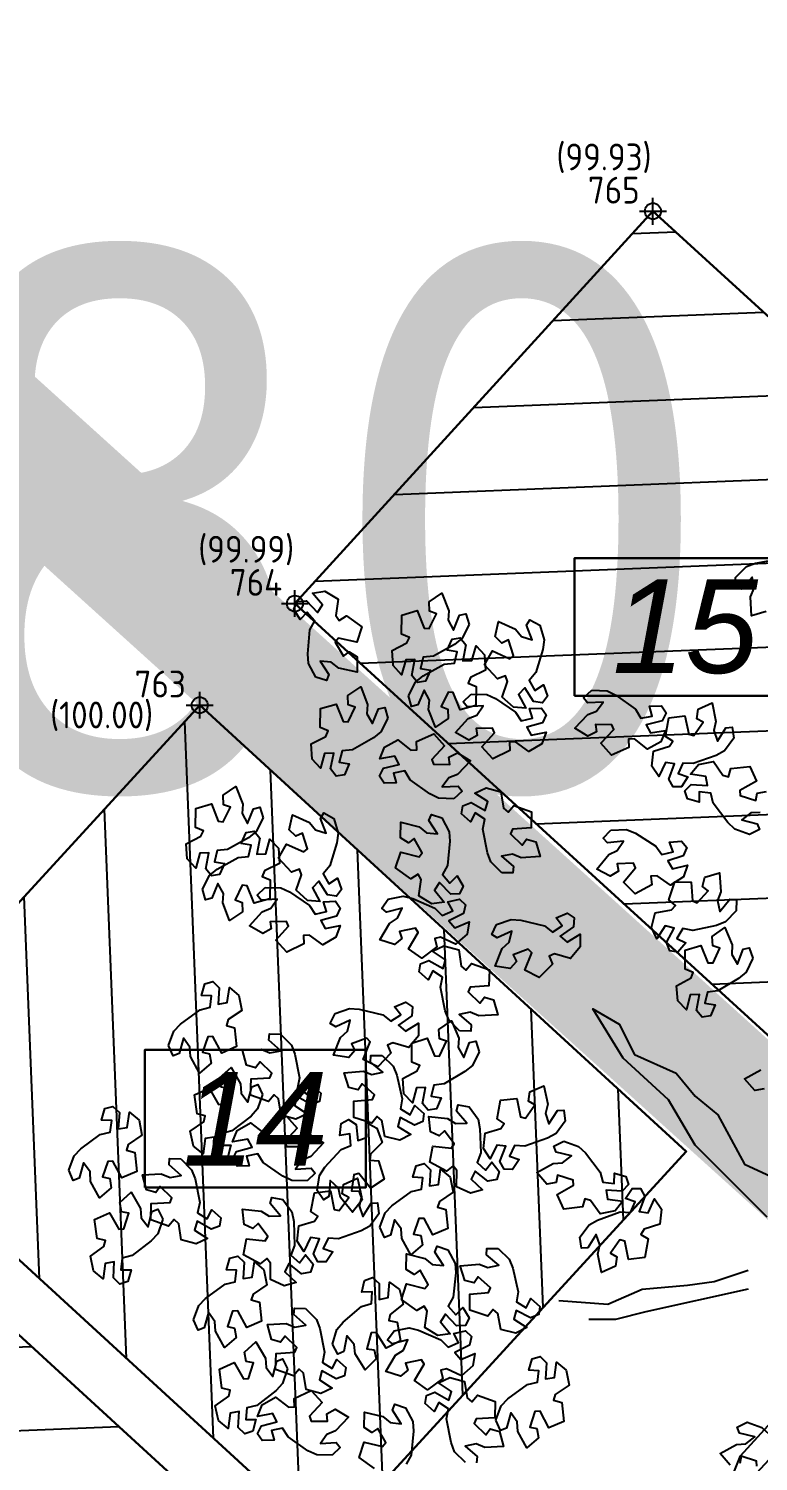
# Model space of a CAD drawing. Extents: x 9555 to 11275, y -8412 to -6382.
# Drawn here: x 10030.11 to 10035.56, y -8093.87 to -8083.17 of the extents above; entities that cross this region are included whole.
import ezdxf
from ezdxf.enums import TextEntityAlignment as Align

# ---------------------------------------------------------------- set-up
doc = ezdxf.new("R2010")
doc.units = 0
doc.header["$MEASUREMENT"] = 0
doc.header["$XCLIPFRAME"] = 2
doc.header["$PDMODE"] = 33
doc.header["$PDSIZE"] = 0.12
doc.linetypes.add('TRATTEGGIATA', pattern=[0.75, 0.5, -0.25])
doc.layers.get('0').update_dxf_attribs({"color": 53, "lineweight": 50})
for name, color, linetype in [('02_CAT', 7, 'Continuous'), ('GEI-Nome_P', 6, 'Continuous'), ('GEI-Punti', 7, 'Continuous'), ('Gei-Punti_3D', 3, 'Continuous'), ('GEI-Quote_P', 3, 'Continuous'), ('GEI-Simboli', 6, 'Continuous'), ('Immagine', 181, 'Continuous'), ('Ril-Aiuola_Retino', 85, 'Continuous'), ('Ril-Albero', 104, 'Continuous'), ('Ril-Fabbr_Retino', 8, 'Continuous')]:
    doc.layers.add(name, color=color, linetype=linetype)
for name, color, linetype, lineweight in [('Fgl.957E_Estratto', 5, 'Continuous', 30), ('Ril-Fabbr_Container-Prefabbricato', 7, 'Continuous', 30), ('x Area Rilievo', 1, 'Continuous', 15)]:
    doc.layers.add(name, color=color, linetype=linetype, lineweight=lineweight)
doc.styles.add('ArialCorsivo', font='ariali.ttf')
doc.styles.get("Standard").update_dxf_attribs({"font": 'isocp.shx'})
doc.styles.add('Tahoma', font='tahoma.ttf')
picture_1 = doc.add_image_def('image2.png', size_in_pixel=(4950, 3510))
picture_2 = doc.add_image_def('image3.png', size_in_pixel=(3510, 4950))

# ---------------------------------------------------------------- blocks, each defined once
blk = doc.blocks.new('Prefabb-N')
at = {"layer": 'Ril-Fabbr_Container-Prefabbricato', "color": 6}
blk.add_lwpolyline([(-0.825, -0.514), (0.825, -0.514), (0.825, 0.514), (-0.825, 0.514)], close=True, dxfattribs=at)
at = {"layer": 'Ril-Fabbr_Container-Prefabbricato', "color": 6, "style": 'ArialCorsivo', "flags": 4}
blk.add_attdef('Nm', text='', height=0.7, dxfattribs=at).set_placement((0, 0), align=Align.MIDDLE)
blk = doc.blocks.new('ALB_PIOPPO')
at = {"layer": 'Ril-Albero'}
for points in [[(-0.1238, 1.4173), (-0.1554, 1.4086), (-0.1575, 1.4486), (-0.1498, 1.4672), (-0.1541, 1.4907), (-0.1763, 1.4651), (-0.1898, 1.4663), (-0.1893, 1.49), (-0.1658, 1.513), (-0.1465, 1.5202), (-0.096, 1.5299)], [(-0.1365, 0.9905), (-0.1566, 0.9892), (-0.1758, 0.9749), (-0.143, 0.9663), (-0.1381, 0.9537), (-0.1596, 0.9437), (-0.1906, 0.9546), (-0.2056, 0.9687), (-0.2366, 1.0097), (-0.2419, 1.031), (-0.2663, 1.0338), (-0.2668, 1.0122), (-0.2915, 1.0192), (-0.2966, 1.0361), (-0.2834, 1.0499), (-0.2834, 1.0499), (-0.2491, 1.0478), (-0.2523, 1.067), (-0.2848, 1.0714), (-0.268, 1.0919), (-0.2362, 1.0983), (-0.2162, 1.0694), (-0.2039, 1.0659), (-0.199, 1.0835), (-0.199, 1.0835), (-0.159, 1.0883), (-0.1449, 1.0568), (-0.1799, 1.0373), (-0.1792, 1.0265), (-0.1462, 1.0158), (-0.1432, 1.0311), (-0.1233, 1.0345)], [(-0.122, 0.1295), (-0.2751, 0.2825), (-0.3315, 0.3791), (-0.4282, 0.4677), (-0.4927, 0.5724), (-0.4363, 0.5402), (-0.4041, 0.4758), (-0.3154, 0.4355), (-0.2751, 0.3872), (-0.2268, 0.3469), (-0.1704, 0.2422), (-0.0656, 0.1939), (-0.0333, 0.1698)], [(-0.1282, 0.4026), (-0.1481, 0.3991), (-0.1699, 0.4235), (-0.1351, 0.4432)], [(-0.5652, -0.0476), (-0.4605, -0.0557), (-0.3879, -0.0235), (-0.2912, -0.0154), (-0.2348, -0.0074), (-0.1623, 0.0168)], [(-0.1623, -0.0235), (-0.3799, -0.0718), (-0.4444, -0.0879), (-0.5008, -0.0879)], [(-0.0092, -0.1201), (-0.0656, -0.3295), (-0.1623, -0.4342), (-0.2751, -0.6677), (-0.4444, -0.8368), (-0.2751, -0.6194), (-0.1784, -0.3778), (-0.0978, -0.2892), (-0.0656, -0.1926)], [(-0.7634, -0.3924), (-0.7865, -0.3692), (-0.7939, -0.3499), (-0.804, -0.2995), (-0.7995, -0.278), (-0.8202, -0.2649), (-0.8302, -0.2841), (-0.8493, -0.2671), (-0.8466, -0.2496), (-0.8287, -0.2429), (-0.8287, -0.2429), (-0.7986, -0.2597), (-0.7932, -0.241), (-0.8206, -0.223), (-0.7966, -0.2118), (-0.7652, -0.2198), (-0.7597, -0.2546), (-0.7501, -0.2631), (-0.7381, -0.2493), (-0.7381, -0.2493), (-0.7, -0.2624), (-0.7009, -0.2969), (-0.7409, -0.2993), (-0.745, -0.3093), (-0.72, -0.3333), (-0.7106, -0.3208), (-0.6912, -0.3264), (-0.6822, -0.3579), (-0.7222, -0.3603), (-0.7409, -0.3527), (-0.7643, -0.3572), (-0.7385, -0.3792), (-0.7397, -0.3927)], [(-0.9569, -0.4051), (-0.9895, -0.3814), (-0.9785, -0.3488), (-0.9396, -0.3582), (-0.9328, -0.3498), (-0.9496, -0.3196), (-0.9622, -0.3287), (-0.9791, -0.3177), (-0.9784, -0.285), (-0.9395, -0.2944), (-0.9239, -0.3071), (-0.9002, -0.3097), (-0.9183, -0.2811), (-0.9133, -0.2685), (-0.8907, -0.2758), (-0.8755, -0.3048), (-0.874, -0.3254), (-0.8792, -0.3766), (-0.8898, -0.3958)], [(-0.1436, -0.4003), (-0.1443, -0.3896), (-0.1773, -0.3789), (-0.1802, -0.3942)], [(-0.2002, -0.3977), (-0.222, -0.3733), (-0.1871, -0.3537), (-0.167, -0.3523), (-0.1479, -0.338), (-0.1807, -0.3295), (-0.1856, -0.3169), (-0.1641, -0.3068), (-0.1332, -0.3175), (-0.1181, -0.3316), (-0.0869, -0.3725), (-0.0816, -0.3938)]]:
    blk.add_lwpolyline(points, dxfattribs=at)
for points in [[(-1.0815, 1.2781), (-1.0971, 1.307), (-1.0987, 1.3275), (-1.0942, 1.3788), (-1.0838, 1.3981), (-1.1, 1.4165), (-1.1149, 1.4009), (-1.1285, 1.4226), (-1.1209, 1.4386), (-1.1018, 1.44), (-1.1018, 1.44), (-1.0778, 1.4154), (-1.0673, 1.4318), (-1.0884, 1.4569), (-1.0622, 1.4608), (-1.0344, 1.4442), (-1.039, 1.4093), (-1.0322, 1.3985), (-1.0167, 1.4082), (-1.0167, 1.4082), (-0.9839, 1.3849), (-0.9945, 1.3521), (-1.0336, 1.3611), (-1.0403, 1.3526), (-1.0231, 1.3226), (-1.0106, 1.3319), (-0.9935, 1.321), (-0.9939, 1.2883), (-1.0329, 1.2973), (-1.0487, 1.3098), (-1.0724, 1.3122), (-1.0539, 1.2838), (-1.0588, 1.2711)], [(-0.7556, 1.3899), (-0.7706, 1.3607), (-0.7866, 1.3478), (-0.8314, 1.3226), (-0.8533, 1.3202), (-0.8593, 1.2964), (-0.8379, 1.2929), (-0.8482, 1.2695), (-0.8657, 1.2667), (-0.8776, 1.2816), (-0.8776, 1.2816), (-0.8709, 1.3154), (-0.8904, 1.3147), (-0.8991, 1.2831), (-0.9171, 1.3025), (-0.9192, 1.3349), (-0.8879, 1.3508), (-0.8827, 1.3625), (-0.8995, 1.3697), (-0.8995, 1.3697), (-0.8988, 1.41), (-0.8658, 1.4198), (-0.8511, 1.3825), (-0.8404, 1.3818), (-0.8253, 1.4129), (-0.84, 1.418), (-0.8407, 1.4382), (-0.8135, 1.4564), (-0.7989, 1.4191), (-0.8003, 1.3991), (-0.7888, 1.3782), (-0.7759, 1.4095), (-0.7627, 1.4126)], [(-0.6056, 1.3888), (-0.5962, 1.3573), (-0.5987, 1.3369), (-0.6136, 1.2877), (-0.6278, 1.2708), (-0.6157, 1.2495), (-0.5978, 1.2618), (-0.589, 1.2378), (-0.5997, 1.2236), (-0.6186, 1.2262), (-0.6186, 1.2262), (-0.6372, 1.2552), (-0.6508, 1.2412), (-0.6352, 1.2124), (-0.6616, 1.2139), (-0.6855, 1.2358), (-0.6739, 1.269), (-0.6783, 1.281), (-0.6954, 1.2746), (-0.6954, 1.2746), (-0.7228, 1.3041), (-0.7057, 1.334), (-0.6693, 1.3173), (-0.6611, 1.3242), (-0.6717, 1.3572), (-0.6859, 1.3506), (-0.7004, 1.3647), (-0.6934, 1.3966), (-0.657, 1.3799), (-0.6442, 1.3644), (-0.6214, 1.3573), (-0.6337, 1.3889), (-0.6263, 1.4002)], [(-0.8848, 1.2385), (-0.8698, 1.2677), (-0.8537, 1.2806), (-0.8088, 1.3057), (-0.7869, 1.308), (-0.7808, 1.3317), (-0.8022, 1.3352), (-0.7918, 1.3587), (-0.7744, 1.3614), (-0.7625, 1.3464), (-0.7625, 1.3464), (-0.7693, 1.3127), (-0.7498, 1.3133), (-0.741, 1.3449), (-0.723, 1.3254), (-0.7211, 1.293), (-0.7525, 1.2772), (-0.7576, 1.2655), (-0.7409, 1.2582), (-0.7409, 1.2582), (-0.7417, 1.218), (-0.7748, 1.2083), (-0.7893, 1.2456), (-0.8001, 1.2464), (-0.8153, 1.2153), (-0.8006, 1.2102), (-0.7999, 1.19), (-0.8271, 1.1719), (-0.8417, 1.2092), (-0.8402, 1.2293), (-0.8516, 1.2502), (-0.8647, 1.2189), (-0.8779, 1.2159)], [(-0.9282, 1.191), (-0.9431, 1.1618), (-0.9592, 1.1488), (-1.004, 1.1236), (-1.0258, 1.1212), (-1.0319, 1.0975), (-1.0105, 1.094), (-1.0208, 1.0705), (-1.0382, 1.0677), (-1.0501, 1.0827), (-1.0501, 1.0827), (-1.0435, 1.1164), (-1.0629, 1.1158), (-1.0716, 1.0842), (-1.0897, 1.1036), (-1.0917, 1.1359), (-1.0604, 1.1519), (-1.0553, 1.1636), (-1.0721, 1.1708), (-1.0721, 1.1708), (-1.0714, 1.2111), (-1.0384, 1.2208), (-1.0237, 1.1836), (-1.0129, 1.1828), (-0.9978, 1.214), (-1.0126, 1.219), (-1.0133, 1.2393), (-0.9861, 1.2575), (-0.9715, 1.2202), (-0.9729, 1.2001), (-0.9613, 1.1792), (-0.9484, 1.2105), (-0.9352, 1.2136)], [(-0.495, 1.2502), (-0.4622, 1.2488), (-0.4437, 1.2398), (-0.402, 1.2097), (-0.3907, 1.1908), (-0.3666, 1.1953), (-0.3724, 1.2162), (-0.3468, 1.2167), (-0.3369, 1.202), (-0.3454, 1.185), (-0.3454, 1.185), (-0.3789, 1.1769), (-0.3701, 1.1595), (-0.3378, 1.1648), (-0.3478, 1.1403), (-0.3763, 1.1249), (-0.4039, 1.1466), (-0.4167, 1.1463), (-0.4162, 1.1281), (-0.4162, 1.1281), (-0.453, 1.1118), (-0.4758, 1.1376), (-0.4481, 1.1666), (-0.452, 1.1767), (-0.4866, 1.1773), (-0.485, 1.1618), (-0.503, 1.1527), (-0.531, 1.1697), (-0.5033, 1.1986), (-0.4845, 1.2058), (-0.4703, 1.225), (-0.5042, 1.2236), (-0.5126, 1.2343)], [(-0.7511, 1.2416), (-0.7183, 1.2412), (-0.6995, 1.2327), (-0.657, 1.2038), (-0.6451, 1.1853), (-0.6212, 1.1905), (-0.6276, 1.2111), (-0.602, 1.2124), (-0.5917, 1.198), (-0.5998, 1.1807), (-0.5998, 1.1807), (-0.633, 1.1716), (-0.6237, 1.1545), (-0.5915, 1.1608), (-0.6009, 1.136), (-0.6289, 1.1197), (-0.6571, 1.1407), (-0.6699, 1.14), (-0.6689, 1.1218), (-0.6689, 1.1218), (-0.7053, 1.1045), (-0.7287, 1.1297), (-0.7019, 1.1594), (-0.706, 1.1694), (-0.7406, 1.169), (-0.7386, 1.1536), (-0.7564, 1.1439), (-0.7848, 1.1602), (-0.7579, 1.1899), (-0.7394, 1.1975), (-0.7258, 1.2172), (-0.7596, 1.2148), (-0.7682, 1.2252)], [(-0.1929, 1.1479), (-0.2125, 1.1216), (-0.2305, 1.1115), (-0.2789, 1.0941), (-0.3009, 1.0954), (-0.3108, 1.073), (-0.2903, 1.066), (-0.3043, 1.0446), (-0.322, 1.0447), (-0.3312, 1.0614), (-0.3312, 1.0614), (-0.319, 1.0936), (-0.3383, 1.0962), (-0.3522, 1.0665), (-0.3668, 1.0886), (-0.3634, 1.1209), (-0.3298, 1.1314), (-0.3228, 1.1421), (-0.3382, 1.152), (-0.3382, 1.152), (-0.3308, 1.1916), (-0.2966, 1.1957), (-0.2883, 1.1565), (-0.2778, 1.154), (-0.2577, 1.1822), (-0.2714, 1.1896), (-0.2688, 1.2097), (-0.2389, 1.2231), (-0.2307, 1.1839), (-0.2355, 1.1644), (-0.2276, 1.1418), (-0.2096, 1.1705), (-0.1961, 1.1714)], [(-0.7882, 1.0195), (-0.821, 1.0207), (-0.8395, 1.0297), (-0.8813, 1.0597), (-0.8927, 1.0785), (-0.9168, 1.0739), (-0.9109, 1.0531), (-0.9365, 1.0524), (-0.9464, 1.0671), (-0.9379, 1.0842), (-0.9379, 1.0842), (-0.9045, 1.0924), (-0.9134, 1.1098), (-0.9457, 1.1043), (-0.9358, 1.1288), (-0.9073, 1.1444), (-0.8796, 1.1228), (-0.8668, 1.1231), (-0.8674, 1.1413), (-0.8674, 1.1413), (-0.8306, 1.1578), (-0.8078, 1.132), (-0.8353, 1.1029), (-0.8315, 1.0928), (-0.7968, 1.0923), (-0.7985, 1.1078), (-0.7805, 1.117), (-0.7525, 1.1001), (-0.7801, 1.0711), (-0.7988, 1.0639), (-0.8129, 1.0446), (-0.779, 1.0461), (-0.7707, 1.0355)], [(-1.1936, 0.9788), (-1.2086, 0.9496), (-1.2246, 0.9366), (-1.2695, 0.9114), (-1.2913, 0.909), (-1.2973, 0.8853), (-1.276, 0.8818), (-1.2862, 0.8583), (-1.3037, 0.8555), (-1.3156, 0.8705), (-1.3156, 0.8705), (-1.3089, 0.9042), (-1.3284, 0.9036), (-1.3371, 0.872), (-1.3552, 0.8914), (-1.3572, 0.9237), (-1.3259, 0.9397), (-1.3208, 0.9514), (-1.3375, 0.9586), (-1.3375, 0.9586), (-1.3369, 0.9989), (-1.3038, 1.0086), (-1.2891, 0.9714), (-1.2784, 0.9706), (-1.2633, 1.0018), (-1.278, 1.0068), (-1.2788, 1.027), (-1.2516, 1.0453), (-1.2369, 1.008), (-1.2383, 0.9879), (-1.2268, 0.967), (-1.2139, 0.9983), (-1.2007, 1.0014)], [(-0.6861, 0.8619), (-0.7092, 0.8851), (-0.7166, 0.9044), (-0.7267, 0.9548), (-0.7222, 0.9763), (-0.7429, 0.9894), (-0.7528, 0.9701), (-0.772, 0.9871), (-0.7693, 1.0046), (-0.7514, 1.0113), (-0.7514, 1.0113), (-0.7213, 0.9945), (-0.7159, 1.0133), (-0.7433, 1.0313), (-0.7193, 1.0425), (-0.6879, 1.0344), (-0.6824, 0.9997), (-0.6728, 0.9912), (-0.6608, 1.0049), (-0.6608, 1.0049), (-0.6227, 0.9918), (-0.6236, 0.9574), (-0.6636, 0.955), (-0.6676, 0.945), (-0.6427, 0.921), (-0.6333, 0.9334), (-0.6139, 0.9279), (-0.6049, 0.8964), (-0.6449, 0.894), (-0.6636, 0.9015), (-0.687, 0.897), (-0.6612, 0.8751), (-0.6624, 0.8615)], [(-1.0436, 0.9776), (-1.0342, 0.9462), (-1.0368, 0.9257), (-1.0517, 0.8765), (-1.0658, 0.8597), (-1.0537, 0.8384), (-1.0359, 0.8506), (-1.027, 0.8266), (-1.0377, 0.8125), (-1.0566, 0.815), (-1.0566, 0.815), (-1.0752, 0.844), (-1.0888, 0.8301), (-1.0732, 0.8012), (-1.0996, 0.8027), (-1.1235, 0.8247), (-1.112, 0.8579), (-1.1164, 0.8699), (-1.1335, 0.8635), (-1.1335, 0.8635), (-1.1609, 0.893), (-1.1438, 0.9229), (-1.1074, 0.9062), (-1.0991, 0.9131), (-1.1098, 0.946), (-1.1239, 0.9395), (-1.1384, 0.9535), (-1.1314, 0.9855), (-1.0951, 0.9687), (-1.0822, 0.9533), (-1.0594, 0.9462), (-1.0717, 0.9777), (-1.0644, 0.9891)], [(-0.8134, 0.9785), (-0.7981, 0.9494), (-0.7967, 0.9289), (-0.8019, 0.8777), (-0.8125, 0.8585), (-0.7965, 0.8399), (-0.7814, 0.8553), (-0.7681, 0.8335), (-0.7759, 0.8175), (-0.7949, 0.8164), (-0.7949, 0.8164), (-0.8187, 0.8413), (-0.8294, 0.825), (-0.8085, 0.7997), (-0.8348, 0.796), (-0.8624, 0.813), (-0.8574, 0.8478), (-0.8641, 0.8587), (-0.8796, 0.8491), (-0.8796, 0.8491), (-0.9122, 0.8728), (-0.9012, 0.9055), (-0.8622, 0.8961), (-0.8554, 0.9044), (-0.8723, 0.9347), (-0.8849, 0.9255), (-0.9018, 0.9366), (-0.9011, 0.9693), (-0.8622, 0.9598), (-0.8466, 0.9471), (-0.8229, 0.9445), (-0.841, 0.9731), (-0.836, 0.9857)], [(-1.3229, 0.8274), (-1.3078, 0.8565), (-1.2917, 0.8695), (-1.2468, 0.8945), (-1.225, 0.8968), (-1.2189, 0.9205), (-1.2402, 0.9241), (-1.2299, 0.9475), (-1.2124, 0.9503), (-1.2006, 0.9353), (-1.2006, 0.9353), (-1.2073, 0.9016), (-1.1879, 0.9021), (-1.1791, 0.9337), (-1.1611, 0.9143), (-1.1591, 0.8819), (-1.1905, 0.8661), (-1.1957, 0.8544), (-1.1789, 0.8471), (-1.1789, 0.8471), (-1.1797, 0.8068), (-1.2128, 0.7972), (-1.2274, 0.8345), (-1.2381, 0.8353), (-1.2533, 0.8042), (-1.2386, 0.7991), (-1.2379, 0.7789), (-1.2652, 0.7607), (-1.2797, 0.7981), (-1.2782, 0.8181), (-1.2897, 0.8391), (-1.3027, 0.8078), (-1.3159, 0.8047)], [(-0.454, 0.9528), (-0.4212, 0.9537), (-0.4021, 0.9459), (-0.3585, 0.9187), (-0.3459, 0.9006), (-0.3221, 0.9068), (-0.3293, 0.9272), (-0.3038, 0.9294), (-0.293, 0.9154), (-0.3004, 0.8978), (-0.3004, 0.8978), (-0.3332, 0.8875), (-0.3233, 0.8707), (-0.2914, 0.8783), (-0.2997, 0.8531), (-0.3271, 0.8358), (-0.3561, 0.8556), (-0.3689, 0.8545), (-0.3671, 0.8363), (-0.3671, 0.8363), (-0.4028, 0.8175), (-0.4272, 0.8418), (-0.4016, 0.8726), (-0.4061, 0.8824), (-0.4407, 0.8807), (-0.438, 0.8653), (-0.4554, 0.855), (-0.4844, 0.87), (-0.4588, 0.9008), (-0.4405, 0.9092), (-0.4277, 0.9293), (-0.4614, 0.9256), (-0.4704, 0.9357)], [(-0.1875, 0.7809), (-0.2104, 0.7575), (-0.2296, 0.7498), (-0.2799, 0.7391), (-0.3014, 0.7433), (-0.3142, 0.7224), (-0.2949, 0.7128), (-0.3117, 0.6934), (-0.3292, 0.6959), (-0.3361, 0.7137), (-0.3361, 0.7137), (-0.3197, 0.744), (-0.3385, 0.7492), (-0.3562, 0.7215), (-0.3677, 0.7454), (-0.36, 0.7769), (-0.3253, 0.7829), (-0.317, 0.7925), (-0.3308, 0.8044), (-0.3308, 0.8044), (-0.3182, 0.8426), (-0.2838, 0.8422), (-0.2808, 0.8022), (-0.2708, 0.7983), (-0.2471, 0.8236), (-0.2597, 0.8328), (-0.2544, 0.8523), (-0.223, 0.8616), (-0.2201, 0.8217), (-0.2274, 0.8029), (-0.2226, 0.7795), (-0.201, 0.8056), (-0.1874, 0.8046)], [(-1.1891, 0.8305), (-1.1563, 0.8301), (-1.1376, 0.8215), (-1.095, 0.7926), (-1.0832, 0.7741), (-1.0592, 0.7793), (-1.0656, 0.8), (-1.04, 0.8013), (-1.0297, 0.7869), (-1.0378, 0.7696), (-1.0378, 0.7696), (-1.071, 0.7605), (-1.0618, 0.7433), (-1.0296, 0.7496), (-1.0389, 0.7248), (-1.067, 0.7086), (-1.0952, 0.7295), (-1.1079, 0.7289), (-1.1069, 0.7107), (-1.1069, 0.7107), (-1.1433, 0.6933), (-1.1668, 0.7186), (-1.1399, 0.7483), (-1.144, 0.7583), (-1.1787, 0.7579), (-1.1766, 0.7424), (-1.1944, 0.7328), (-1.2228, 0.749), (-1.196, 0.7787), (-1.1774, 0.7864), (-1.1638, 0.806), (-1.1976, 0.8037), (-1.2063, 0.8141)], [(-0.9279, 0.8061), (-0.8956, 0.812), (-0.8756, 0.8072), (-0.8283, 0.787), (-0.8131, 0.7711), (-0.7906, 0.7809), (-0.8008, 0.7999), (-0.776, 0.8061), (-0.7631, 0.7939), (-0.7677, 0.7754), (-0.7677, 0.7754), (-0.7985, 0.7601), (-0.7861, 0.7451), (-0.7558, 0.7574), (-0.7601, 0.7313), (-0.7846, 0.7099), (-0.8163, 0.7251), (-0.8287, 0.722), (-0.8242, 0.7043), (-0.8242, 0.7043), (-0.8565, 0.6803), (-0.8844, 0.7005), (-0.8638, 0.7349), (-0.8698, 0.7439), (-0.9037, 0.7368), (-0.8987, 0.7221), (-0.9143, 0.7092), (-0.9453, 0.7196), (-0.9247, 0.7539), (-0.9079, 0.7651), (-0.8983, 0.7869), (-0.9311, 0.7781), (-0.9416, 0.7867)], [(-0.6971, 0.7517), (-0.6662, 0.7627), (-0.6456, 0.7612), (-0.5957, 0.7489), (-0.5782, 0.7356), (-0.5575, 0.7488), (-0.5707, 0.766), (-0.5471, 0.7761), (-0.5325, 0.7661), (-0.534, 0.7471), (-0.534, 0.7471), (-0.562, 0.7271), (-0.5474, 0.7142), (-0.5194, 0.7313), (-0.5195, 0.7048), (-0.5402, 0.6798), (-0.574, 0.6897), (-0.5857, 0.6846), (-0.5784, 0.6679), (-0.5784, 0.6679), (-0.6065, 0.639), (-0.6373, 0.6545), (-0.6224, 0.6917), (-0.6298, 0.6996), (-0.6621, 0.6873), (-0.6548, 0.6735), (-0.6682, 0.6583), (-0.7004, 0.6636), (-0.6856, 0.7008), (-0.6708, 0.7145), (-0.6649, 0.7376), (-0.6957, 0.7236), (-0.7075, 0.7304)], [(-0.1524, 0.6801), (-0.1668, 0.6506), (-0.1825, 0.6373), (-0.2268, 0.6112), (-0.2486, 0.6083), (-0.2541, 0.5844), (-0.2327, 0.5814), (-0.2424, 0.5577), (-0.2598, 0.5546), (-0.272, 0.5692), (-0.272, 0.5692), (-0.2661, 0.6031), (-0.2855, 0.6021), (-0.2936, 0.5703), (-0.312, 0.5893), (-0.3148, 0.6216), (-0.2838, 0.6382), (-0.2789, 0.65), (-0.2959, 0.6569), (-0.2959, 0.6569), (-0.296, 0.6972), (-0.2632, 0.7076), (-0.2477, 0.6707), (-0.237, 0.6702), (-0.2225, 0.7016), (-0.2374, 0.7064), (-0.2385, 0.7266), (-0.2118, 0.7454), (-0.1963, 0.7084), (-0.1973, 0.6883), (-0.1853, 0.6676), (-0.1731, 0.6992), (-0.1599, 0.7026)], [(-0.776, 0.5257), (-0.7991, 0.5489), (-0.8065, 0.5682), (-0.8166, 0.6186), (-0.8121, 0.6401), (-0.8328, 0.6532), (-0.8428, 0.634), (-0.8619, 0.651), (-0.8592, 0.6685), (-0.8413, 0.6752), (-0.8413, 0.6752), (-0.8112, 0.6584), (-0.8058, 0.6771), (-0.8332, 0.6951), (-0.8092, 0.7063), (-0.7778, 0.6983), (-0.7723, 0.6635), (-0.7627, 0.655), (-0.7507, 0.6688), (-0.7507, 0.6688), (-0.7126, 0.6557), (-0.7135, 0.6212), (-0.7535, 0.6188), (-0.7575, 0.6088), (-0.7326, 0.5848), (-0.7232, 0.5973), (-0.7038, 0.5917), (-0.6948, 0.5602), (-0.7348, 0.5578), (-0.7535, 0.5654), (-0.7769, 0.5609), (-0.7511, 0.5389), (-0.7523, 0.5254)], [(-1.3947, 0.4946), (-1.3835, 0.5254), (-1.3691, 0.5403), (-1.3277, 0.5708), (-1.3063, 0.5758), (-1.3033, 0.6001), (-1.3249, 0.601), (-1.3176, 0.6255), (-1.3006, 0.6304), (-1.2869, 0.6171), (-1.2869, 0.6171), (-1.2894, 0.5828), (-1.2702, 0.5858), (-1.2654, 0.6182), (-1.2451, 0.6012), (-1.2391, 0.5693), (-1.2683, 0.5497), (-1.2719, 0.5374), (-1.2544, 0.5323), (-1.2544, 0.5323), (-1.2501, 0.4922), (-1.2817, 0.4785), (-1.3009, 0.5137), (-1.3116, 0.5131), (-1.3228, 0.4803), (-1.3075, 0.4771), (-1.3044, 0.4572), (-1.3291, 0.4358), (-1.3482, 0.471), (-1.3493, 0.491), (-1.3633, 0.5104), (-1.3723, 0.4777), (-1.385, 0.473)], [(-1.0407, 0.5624), (-1.0098, 0.5734), (-0.9892, 0.5719), (-0.9393, 0.5595), (-0.9218, 0.5463), (-0.9011, 0.5595), (-0.9143, 0.5766), (-0.8907, 0.5867), (-0.8761, 0.5768), (-0.8777, 0.5577), (-0.8777, 0.5577), (-0.9056, 0.5377), (-0.891, 0.5248), (-0.863, 0.5419), (-0.8631, 0.5154), (-0.8838, 0.4904), (-0.9176, 0.5003), (-0.9293, 0.4953), (-0.9221, 0.4785), (-0.9221, 0.4785), (-0.9501, 0.4496), (-0.9809, 0.4652), (-0.9661, 0.5024), (-0.9734, 0.5103), (-1.0057, 0.4979), (-0.9984, 0.4841), (-1.0118, 0.4689), (-1.044, 0.4743), (-1.0292, 0.5114), (-1.0144, 0.5251), (-1.0085, 0.5482), (-1.0394, 0.5343), (-1.0511, 0.5411)], [(-1.1566, 0.5188), (-1.1335, 0.4955), (-1.1262, 0.4762), (-1.1162, 0.4258), (-1.1208, 0.4043), (-1.1001, 0.3911), (-1.0901, 0.4103), (-1.0711, 0.3933), (-1.0739, 0.3758), (-1.0918, 0.3691), (-1.0918, 0.3691), (-1.1217, 0.386), (-1.1272, 0.3673), (-1.0999, 0.3492), (-1.124, 0.3381), (-1.1553, 0.3463), (-1.1607, 0.381), (-1.1702, 0.3895), (-1.1823, 0.3758), (-1.1823, 0.3758), (-1.2204, 0.3891), (-1.2193, 0.4235), (-1.1793, 0.4258), (-1.1753, 0.4358), (-1.2001, 0.4599), (-1.2096, 0.4474), (-1.229, 0.4531), (-1.2378, 0.4846), (-1.1978, 0.4868), (-1.1792, 0.4792), (-1.1557, 0.4836), (-1.1814, 0.5057), (-1.1803, 0.5192)], [(-0.7341, 0.4815), (-0.7486, 0.4522), (-0.7645, 0.439), (-0.809, 0.4132), (-0.8308, 0.4105), (-0.8365, 0.3867), (-0.8151, 0.3835), (-0.825, 0.3599), (-0.8425, 0.3568), (-0.8546, 0.3716), (-0.8546, 0.3716), (-0.8484, 0.4054), (-0.8678, 0.4046), (-0.8761, 0.3728), (-0.8944, 0.392), (-0.8969, 0.4243), (-0.8658, 0.4407), (-0.8608, 0.4524), (-0.8777, 0.4594), (-0.8777, 0.4594), (-0.8775, 0.4997), (-0.8446, 0.5099), (-0.8294, 0.4728), (-0.8187, 0.4722), (-0.804, 0.5036), (-0.8188, 0.5085), (-0.8198, 0.5287), (-0.7929, 0.5472), (-0.7777, 0.5102), (-0.7789, 0.4901), (-0.7671, 0.4693), (-0.7546, 0.5008), (-0.7414, 0.5041)], [(-0.9408, 0.4733), (-0.9171, 0.4507), (-0.9093, 0.4316), (-0.8979, 0.3814), (-0.9019, 0.3598), (-0.8808, 0.3473), (-0.8714, 0.3667), (-0.8518, 0.3502), (-0.8541, 0.3327), (-0.8719, 0.3255), (-0.8719, 0.3255), (-0.9023, 0.3415), (-0.9072, 0.3227), (-0.8794, 0.3054), (-0.9032, 0.2936), (-0.9348, 0.3008), (-0.9411, 0.3354), (-0.9509, 0.3437), (-0.9626, 0.3297), (-0.9626, 0.3297), (-1.001, 0.3418), (-1.0009, 0.3763), (-0.961, 0.3797), (-0.9572, 0.3898), (-0.9828, 0.4132), (-0.9918, 0.4005), (-1.0114, 0.4055), (-1.0211, 0.4368), (-0.9812, 0.4402), (-0.9624, 0.4331), (-0.939, 0.4382), (-0.9654, 0.4595), (-0.9646, 0.4731)], [(-1.195, 0.3907), (-1.2055, 0.3596), (-1.2194, 0.3444), (-1.2601, 0.3129), (-1.2813, 0.3073), (-1.2838, 0.283), (-1.2622, 0.2827), (-1.2689, 0.2579), (-1.2857, 0.2526), (-1.2997, 0.2656), (-1.2997, 0.2656), (-1.2981, 0.3), (-1.3172, 0.2965), (-1.3212, 0.2639), (-1.3419, 0.2805), (-1.3487, 0.3122), (-1.32, 0.3326), (-1.3167, 0.3449), (-1.3343, 0.3496), (-1.3343, 0.3496), (-1.3396, 0.3895), (-1.3083, 0.404), (-1.2883, 0.3693), (-1.2776, 0.3701), (-1.2672, 0.4032), (-1.2826, 0.406), (-1.2862, 0.4259), (-1.262, 0.4479), (-1.2421, 0.4132), (-1.2405, 0.3932), (-1.2261, 0.3742), (-1.2179, 0.407), (-1.2053, 0.412)], [(-0.5511, 0.3335), (-0.5709, 0.3074), (-0.589, 0.2974), (-0.6375, 0.2804), (-0.6595, 0.2819), (-0.6695, 0.2596), (-0.6491, 0.2524), (-0.6633, 0.2311), (-0.681, 0.2314), (-0.6901, 0.2482), (-0.6901, 0.2482), (-0.6777, 0.2802), (-0.6969, 0.283), (-0.711, 0.2534), (-0.7254, 0.2757), (-0.7218, 0.3079), (-0.6881, 0.3181), (-0.6811, 0.3287), (-0.6963, 0.3388), (-0.6963, 0.3388), (-0.6886, 0.3783), (-0.6544, 0.3822), (-0.6464, 0.3429), (-0.636, 0.3403), (-0.6157, 0.3683), (-0.6293, 0.3759), (-0.6265, 0.3959), (-0.5965, 0.4091), (-0.5886, 0.3698), (-0.5935, 0.3503), (-0.5858, 0.3277), (-0.5676, 0.3563), (-0.5541, 0.3571)], [(-0.7558, 0.3643), (-0.7367, 0.3376), (-0.7326, 0.3174), (-0.7309, 0.266), (-0.7388, 0.2455), (-0.7205, 0.2292), (-0.7076, 0.2466), (-0.6915, 0.2266), (-0.697, 0.2098), (-0.7157, 0.2062), (-0.7157, 0.2062), (-0.7426, 0.2276), (-0.751, 0.21), (-0.727, 0.1878), (-0.7525, 0.1807), (-0.7822, 0.1937), (-0.7819, 0.2289), (-0.7899, 0.2388), (-0.8041, 0.2273), (-0.8041, 0.2273), (-0.8395, 0.2464), (-0.833, 0.2802), (-0.7931, 0.2761), (-0.7875, 0.2853), (-0.8082, 0.3131), (-0.8195, 0.3023), (-0.8378, 0.311), (-0.8414, 0.3435), (-0.8016, 0.3393), (-0.7844, 0.3288), (-0.7606, 0.3294), (-0.7824, 0.3553), (-0.7791, 0.3685)], [(-1.6071, 0.2294), (-1.5958, 0.2602), (-1.5815, 0.275), (-1.5401, 0.3055), (-1.5187, 0.3106), (-1.5157, 0.3349), (-1.5373, 0.3357), (-1.53, 0.3603), (-1.513, 0.3652), (-1.4993, 0.3518), (-1.4993, 0.3518), (-1.5018, 0.3175), (-1.4826, 0.3205), (-1.4778, 0.353), (-1.4575, 0.3359), (-1.4515, 0.3041), (-1.4807, 0.2844), (-1.4843, 0.2722), (-1.4668, 0.267), (-1.4668, 0.267), (-1.4625, 0.227), (-1.4941, 0.2132), (-1.5133, 0.2484), (-1.524, 0.2479), (-1.5352, 0.2151), (-1.5199, 0.2119), (-1.5167, 0.1919), (-1.5415, 0.1705), (-1.5606, 0.2057), (-1.5616, 0.2258), (-1.5756, 0.2451), (-1.5846, 0.2125), (-1.5974, 0.2078)], [(-1.1, 0.2068), (-1.1328, 0.2076), (-1.1515, 0.2164), (-1.1937, 0.2457), (-1.2053, 0.2644), (-1.2293, 0.2595), (-1.2232, 0.2387), (-1.2488, 0.2377), (-1.2589, 0.2523), (-1.2506, 0.2695), (-1.2506, 0.2695), (-1.2173, 0.2782), (-1.2264, 0.2954), (-1.2586, 0.2895), (-1.249, 0.3142), (-1.2208, 0.3301), (-1.1928, 0.3088), (-1.18, 0.3093), (-1.1808, 0.3276), (-1.1808, 0.3276), (-1.1443, 0.3445), (-1.1211, 0.319), (-1.1483, 0.2895), (-1.1443, 0.2795), (-1.1096, 0.2795), (-1.1115, 0.295), (-1.0936, 0.3044), (-1.0654, 0.2879), (-1.0926, 0.2585), (-1.1112, 0.251), (-1.1251, 0.2315), (-1.0912, 0.2335), (-1.0827, 0.223)], [(-1.0791, 0.186), (-1.0738, 0.2183), (-1.0625, 0.2356), (-1.0276, 0.2733), (-1.0075, 0.2823), (-1.0091, 0.3067), (-1.0304, 0.3035), (-1.0279, 0.329), (-1.0121, 0.337), (-0.9962, 0.3264), (-0.9962, 0.3264), (-0.9922, 0.2923), (-0.9739, 0.2988), (-0.9753, 0.3316), (-0.9521, 0.3187), (-0.9403, 0.2885), (-0.9652, 0.2637), (-0.9665, 0.251), (-0.9483, 0.2493), (-0.9483, 0.2493), (-0.9366, 0.2107), (-0.9651, 0.1913), (-0.9905, 0.2223), (-1.0009, 0.2197), (-1.0057, 0.1854), (-0.9901, 0.1851), (-0.9833, 0.1661), (-1.0036, 0.1404), (-1.0289, 0.1714), (-1.0337, 0.191), (-1.0511, 0.2073), (-1.0538, 0.1736), (-1.0654, 0.1666)], [(-0.5542, 0.2909), (-0.5232, 0.2801), (-0.5082, 0.266), (-0.477, 0.2251), (-0.4716, 0.2038), (-0.4473, 0.2011), (-0.4468, 0.2228), (-0.4221, 0.2158), (-0.4169, 0.1989), (-0.4301, 0.1851), (-0.4301, 0.1851), (-0.4644, 0.187), (-0.4611, 0.1678), (-0.4286, 0.1636), (-0.4453, 0.143), (-0.4771, 0.1365), (-0.4972, 0.1653), (-0.5095, 0.1688), (-0.5143, 0.1512), (-0.5143, 0.1512), (-0.5543, 0.1463), (-0.5685, 0.1776), (-0.5337, 0.1973), (-0.5344, 0.2081), (-0.5674, 0.2187), (-0.5703, 0.2034), (-0.5902, 0.1999), (-0.612, 0.2243), (-0.5772, 0.244), (-0.5571, 0.2454), (-0.538, 0.2597), (-0.5708, 0.2681), (-0.5757, 0.2808)], [(-1.3689, 0.2536), (-1.3459, 0.2303), (-1.3385, 0.211), (-1.3286, 0.1605), (-1.3332, 0.139), (-1.3125, 0.1259), (-1.3025, 0.1451), (-1.2834, 0.128), (-1.2862, 0.1105), (-1.3041, 0.1039), (-1.3041, 0.1039), (-1.3341, 0.1208), (-1.3396, 0.1021), (-1.3123, 0.0839), (-1.3363, 0.0728), (-1.3677, 0.081), (-1.3731, 0.1157), (-1.3826, 0.1243), (-1.3947, 0.1106), (-1.3947, 0.1106), (-1.4328, 0.1238), (-1.4317, 0.1583), (-1.3917, 0.1606), (-1.3876, 0.1705), (-1.4125, 0.1946), (-1.4219, 0.1822), (-1.4414, 0.1878), (-1.4502, 0.2193), (-1.4102, 0.2216), (-1.3916, 0.214), (-1.3681, 0.2184), (-1.3938, 0.2405), (-1.3926, 0.254)], [(-0.9455, 0.108), (-0.9342, 0.1388), (-0.9199, 0.1536), (-0.8785, 0.1841), (-0.8571, 0.1892), (-0.854, 0.2135), (-0.8757, 0.2143), (-0.8683, 0.2389), (-0.8513, 0.2438), (-0.8377, 0.2304), (-0.8377, 0.2304), (-0.8402, 0.1961), (-0.821, 0.1991), (-0.8162, 0.2316), (-0.7959, 0.2145), (-0.7899, 0.1827), (-0.819, 0.163), (-0.8227, 0.1508), (-0.8052, 0.1456), (-0.8052, 0.1456), (-0.8009, 0.1056), (-0.8325, 0.0918), (-0.8516, 0.127), (-0.8624, 0.1265), (-0.8736, 0.0937), (-0.8583, 0.0905), (-0.8551, 0.0705), (-0.8799, 0.0491), (-0.899, 0.0843), (-0.9, 0.1044), (-0.914, 0.1237), (-0.923, 0.0911), (-0.9357, 0.0864)], [(-0.9473, 0.1366), (-0.9671, 0.1105), (-0.9851, 0.1005), (-1.0337, 0.0835), (-1.0556, 0.085), (-1.0657, 0.0627), (-1.0453, 0.0555), (-1.0595, 0.0342), (-1.0772, 0.0345), (-1.0863, 0.0513), (-1.0863, 0.0513), (-1.0738, 0.0833), (-1.0931, 0.0861), (-1.1072, 0.0565), (-1.1216, 0.0788), (-1.1179, 0.111), (-1.0843, 0.1212), (-1.0772, 0.1318), (-1.0925, 0.1419), (-1.0925, 0.1419), (-1.0848, 0.1814), (-1.0505, 0.1853), (-1.0426, 0.146), (-1.0321, 0.1434), (-1.0118, 0.1714), (-1.0255, 0.179), (-1.0226, 0.199), (-0.9927, 0.2122), (-0.9848, 0.1729), (-0.9897, 0.1534), (-0.982, 0.1308), (-0.9638, 0.1594), (-0.9502, 0.1601)], [(-0.5202, 0.0867), (-0.5007, 0.1131), (-0.4827, 0.1233), (-0.4344, 0.1408), (-0.4125, 0.1396), (-0.4026, 0.1621), (-0.4231, 0.169), (-0.4092, 0.1905), (-0.3915, 0.1904), (-0.3822, 0.1737), (-0.3822, 0.1737), (-0.3943, 0.1415), (-0.375, 0.1389), (-0.3612, 0.1687), (-0.3466, 0.1466), (-0.3498, 0.1143), (-0.3834, 0.1037), (-0.3903, 0.093), (-0.375, 0.0832), (-0.375, 0.0832), (-0.3822, 0.0435), (-0.4164, 0.0393), (-0.4248, 0.0785), (-0.4353, 0.081), (-0.4553, 0.0527), (-0.4415, 0.0453), (-0.4441, 0.0252), (-0.4739, 0.0117), (-0.4823, 0.0509), (-0.4776, 0.0704), (-0.4856, 0.093), (-0.5034, 0.0642), (-0.517, 0.0633)], [(-1.4073, 0.1254), (-1.4179, 0.0944), (-1.4318, 0.0792), (-1.4724, 0.0477), (-1.4937, 0.0421), (-1.4962, 0.0177), (-1.4745, 0.0174), (-1.4812, -0.0073), (-1.4981, -0.0127), (-1.5121, 0.0004), (-1.5121, 0.0004), (-1.5104, 0.0347), (-1.5296, 0.0313), (-1.5336, -0.0013), (-1.5543, 0.0152), (-1.5611, 0.0469), (-1.5324, 0.0673), (-1.5291, 0.0796), (-1.5467, 0.0843), (-1.5467, 0.0843), (-1.552, 0.1243), (-1.5207, 0.1388), (-1.5007, 0.1041), (-1.49, 0.1049), (-1.4796, 0.1379), (-1.4949, 0.1408), (-1.4986, 0.1607), (-1.4744, 0.1827), (-1.4545, 0.148), (-1.4529, 0.1279), (-1.4384, 0.1089), (-1.4302, 0.1418), (-1.4176, 0.1468)], [(-1.1519, 0.1674), (-1.1329, 0.1407), (-1.1287, 0.1205), (-1.127, 0.0691), (-1.135, 0.0486), (-1.1166, 0.0323), (-1.1037, 0.0497), (-1.0876, 0.0297), (-1.0932, 0.0129), (-1.1119, 0.0093), (-1.1119, 0.0093), (-1.1388, 0.0307), (-1.1472, 0.0131), (-1.1231, -0.0091), (-1.1487, -0.0162), (-1.1783, -0.0032), (-1.1781, 0.032), (-1.1861, 0.0419), (-1.2002, 0.0304), (-1.2002, 0.0304), (-1.2357, 0.0495), (-1.2291, 0.0833), (-1.1893, 0.0792), (-1.1837, 0.0884), (-1.2044, 0.1162), (-1.2157, 0.1054), (-1.2339, 0.1141), (-1.2376, 0.1466), (-1.1978, 0.1424), (-1.1806, 0.1319), (-1.1567, 0.1325), (-1.1786, 0.1584), (-1.1752, 0.1716)], [(-0.8008, 0.0604), (-0.7855, 0.0313), (-0.7841, 0.0108), (-0.7893, -0.0404), (-0.7999, -0.0597), (-0.7839, -0.0782), (-0.7688, -0.0628), (-0.7555, -0.0847), (-0.7633, -0.1006), (-0.7823, -0.1017), (-0.7823, -0.1017), (-0.8061, -0.0769), (-0.8168, -0.0931), (-0.7959, -0.1184), (-0.8222, -0.1221), (-0.8498, -0.1051), (-0.8448, -0.0703), (-0.8515, -0.0594), (-0.867, -0.069), (-0.867, -0.069), (-0.8996, -0.0453), (-0.8886, -0.0126), (-0.8496, -0.022), (-0.8429, -0.0137), (-0.8597, 0.0166), (-0.8723, 0.0074), (-0.8892, 0.0185), (-0.8885, 0.0512), (-0.8496, 0.0417), (-0.834, 0.029), (-0.8103, 0.0264), (-0.8284, 0.055), (-0.8234, 0.0676)], [(-0.6942, 0.0629), (-0.6705, 0.0402), (-0.6626, 0.0211), (-0.6512, -0.029), (-0.6552, -0.0506), (-0.6341, -0.0632), (-0.6247, -0.0437), (-0.6052, -0.0602), (-0.6075, -0.0778), (-0.6252, -0.0849), (-0.6252, -0.0849), (-0.6556, -0.0689), (-0.6606, -0.0877), (-0.6327, -0.1051), (-0.6565, -0.1169), (-0.6881, -0.1096), (-0.6944, -0.075), (-0.7042, -0.0668), (-0.7159, -0.0808), (-0.7159, -0.0808), (-0.7543, -0.0686), (-0.7542, -0.0342), (-0.7143, -0.0308), (-0.7105, -0.0207), (-0.7361, 0.0027), (-0.7451, -0.01), (-0.7647, -0.0049), (-0.7744, 0.0263), (-0.7345, 0.0297), (-0.7157, 0.0227), (-0.6923, 0.0277), (-0.7187, 0.0491), (-0.7179, 0.0626)], [(-1.3416, -0.0889), (-1.3304, -0.0581), (-1.316, -0.0433), (-1.2746, -0.0128), (-1.2532, -0.0077), (-1.2502, 0.0166), (-1.2718, 0.0174), (-1.2645, 0.042), (-1.2475, 0.0469), (-1.2339, 0.0335), (-1.2339, 0.0335), (-1.2363, -0.0008), (-1.2171, 0.0022), (-1.2123, 0.0347), (-1.192, 0.0176), (-1.186, -0.0143), (-1.2152, -0.0339), (-1.2188, -0.0462), (-1.2013, -0.0513), (-1.2013, -0.0513), (-1.1971, -0.0913), (-1.2286, -0.1051), (-1.2478, -0.0699), (-1.2585, -0.0704), (-1.2697, -0.1032), (-1.2545, -0.1064), (-1.2513, -0.1264), (-1.276, -0.1478), (-1.2951, -0.1126), (-1.2962, -0.0925), (-1.3102, -0.0732), (-1.3192, -0.1058), (-1.3319, -0.1105)], [(-1.046, -0.1408), (-1.0368, -0.1093), (-1.0235, -0.0935), (-0.9843, -0.0603), (-0.9632, -0.0539), (-0.9618, -0.0294), (-0.9835, -0.03), (-0.9778, -0.005), (-0.9612, 0.001), (-0.9467, -0.0114), (-0.9467, -0.0114), (-0.9469, -0.0458), (-0.9279, -0.0415), (-0.9253, -0.0088), (-0.9039, -0.0244), (-0.8958, -0.0558), (-0.9235, -0.0774), (-0.9263, -0.0899), (-0.9085, -0.0938), (-0.9085, -0.0938), (-0.9015, -0.1335), (-0.9321, -0.1493), (-0.9536, -0.1155), (-0.9643, -0.1168), (-0.9732, -0.1502), (-0.9578, -0.1524), (-0.9533, -0.1721), (-0.9765, -0.1951), (-0.9979, -0.1613), (-1.0004, -0.1413), (-1.0156, -0.123), (-1.0224, -0.1562), (-1.0348, -0.1617)], [(-1.1035, -0.0647), (-1.0804, -0.0881), (-1.0731, -0.1073), (-1.0631, -0.1578), (-1.0677, -0.1793), (-1.047, -0.1924), (-1.037, -0.1732), (-1.018, -0.1903), (-1.0208, -0.2078), (-1.0387, -0.2144), (-1.0387, -0.2144), (-1.0686, -0.1975), (-1.0741, -0.2162), (-1.0468, -0.2344), (-1.0709, -0.2455), (-1.1023, -0.2373), (-1.1076, -0.2026), (-1.1171, -0.194), (-1.1292, -0.2077), (-1.1292, -0.2077), (-1.1673, -0.1945), (-1.1662, -0.1601), (-1.1262, -0.1577), (-1.1222, -0.1478), (-1.1471, -0.1237), (-1.1565, -0.1361), (-1.1759, -0.1305), (-1.1847, -0.099), (-1.1447, -0.0967), (-1.1261, -0.1043), (-1.1026, -0.0999), (-1.1283, -0.0778), (-1.1272, -0.0643)], [(-0.9153, -0.112), (-0.883, -0.1061), (-0.863, -0.1109), (-0.8157, -0.1311), (-0.8005, -0.147), (-0.778, -0.1373), (-0.7882, -0.1182), (-0.7634, -0.112), (-0.7505, -0.1242), (-0.7551, -0.1427), (-0.7551, -0.1427), (-0.7859, -0.158), (-0.7736, -0.173), (-0.7432, -0.1607), (-0.7475, -0.1868), (-0.772, -0.2082), (-0.8037, -0.193), (-0.8161, -0.1961), (-0.8116, -0.2138), (-0.8116, -0.2138), (-0.8439, -0.2378), (-0.8718, -0.2176), (-0.8512, -0.1832), (-0.8572, -0.1742), (-0.8911, -0.1813), (-0.8861, -0.196), (-0.9017, -0.2089), (-0.9327, -0.1985), (-0.9121, -0.1642), (-0.8953, -0.153), (-0.8857, -0.1312), (-0.9185, -0.14), (-0.929, -0.1314)], [(-1.1419, -0.1929), (-1.1524, -0.2239), (-1.1663, -0.2391), (-1.207, -0.2707), (-1.2282, -0.2762), (-1.2307, -0.3006), (-1.2091, -0.3009), (-1.2158, -0.3256), (-1.2326, -0.331), (-1.2466, -0.3179), (-1.2466, -0.3179), (-1.245, -0.2836), (-1.2641, -0.2871), (-1.2681, -0.3196), (-1.2888, -0.3031), (-1.2956, -0.2714), (-1.2669, -0.251), (-1.2636, -0.2387), (-1.2812, -0.234), (-1.2812, -0.234), (-1.2865, -0.194), (-1.2552, -0.1795), (-1.2352, -0.2143), (-1.2245, -0.2134), (-1.2141, -0.1804), (-1.2295, -0.1775), (-1.2332, -0.1576), (-1.2089, -0.1356), (-1.189, -0.1704), (-1.1874, -0.1904), (-1.173, -0.2094), (-1.1648, -0.1765), (-1.1522, -0.1715)], [(-0.6988, -0.3025), (-0.6875, -0.2717), (-0.6732, -0.2568), (-0.6318, -0.2263), (-0.6104, -0.2213), (-0.6073, -0.197), (-0.629, -0.1961), (-0.6217, -0.1716), (-0.6046, -0.1667), (-0.591, -0.18), (-0.591, -0.18), (-0.5935, -0.2143), (-0.5743, -0.2113), (-0.5695, -0.1789), (-0.5492, -0.1959), (-0.5432, -0.2278), (-0.5724, -0.2474), (-0.576, -0.2597), (-0.5585, -0.2648), (-0.5585, -0.2648), (-0.5542, -0.3049), (-0.5858, -0.3186), (-0.6049, -0.2834), (-0.6157, -0.284), (-0.6269, -0.3168), (-0.6116, -0.32), (-0.6084, -0.3399), (-0.6332, -0.3613), (-0.6523, -0.3261), (-0.6533, -0.3061), (-0.6673, -0.2867), (-0.6763, -0.3194), (-0.6891, -0.3241)], [(-1.0469, -0.3768), (-1.0797, -0.376), (-1.0984, -0.3672), (-1.1406, -0.3378), (-1.1522, -0.3192), (-1.1762, -0.3241), (-1.1701, -0.3448), (-1.1957, -0.3458), (-1.2058, -0.3313), (-1.1975, -0.3141), (-1.1975, -0.3141), (-1.1642, -0.3054), (-1.1733, -0.2882), (-1.2055, -0.2941), (-1.1959, -0.2694), (-1.1677, -0.2534), (-1.1397, -0.2747), (-1.1269, -0.2742), (-1.1277, -0.256), (-1.1277, -0.256), (-1.0912, -0.2391), (-1.068, -0.2646), (-1.0952, -0.294), (-1.0912, -0.304), (-1.0565, -0.3041), (-1.0584, -0.2886), (-1.0405, -0.2791), (-1.0123, -0.2957), (-1.0395, -0.3251), (-1.0582, -0.3325), (-1.072, -0.352), (-1.0381, -0.35), (-1.0296, -0.3606)]]:
    blk.add_lwpolyline(points, close=True, dxfattribs=at)
blk = doc.blocks.new('-Fgl. 957E Estratto Foglio Intero_PostFR2')
at = {"layer": 'Immagine'}
image = blk.add_image(picture_1, insert=(9917.284, -8422.509), size_in_units=(838.183, 594.348), rotation=0.00109, dxfattribs=at)
image.set_boundary_path([(308.756, 193.629), (4680.161, 3410.458)])
image.dxf.flags = 15
blk = doc.blocks.new('-Fgl. 958 Estratto Foglio Intero_PostFR3')
at = {"layer": 'Immagine'}
image = blk.add_image(picture_2, insert=(9716.786, -8308.175), size_in_units=(1485.814, 2095.379), rotation=-0.001044, dxfattribs=at)
image.set_boundary_path([(486.986, 415.0435), (2987.88, 4584.8433)])
image.dxf.flags = 15
blk = doc.blocks.new('- Fogli_Unione (Estratti_20043_SpostatoComeAll.957E_SuRIL_PostFR1-FR2-FR3 (2021-02-08)')
for name in ['-Fgl. 958 Estratto Foglio Intero_PostFR3', '-Fgl. 957E Estratto Foglio Intero_PostFR2']:
    blk.add_blockref(name, (0, 0))
blk = doc.blocks.new('2493-1_PostFRAZ')
at = {"layer": '02_CAT'}
blk.add_blockref('- Fogli_Unione (Estratti_20043_SpostatoComeAll.957E_SuRIL_PostFR1-FR2-FR3 (2021-02-08)', (2.401, 6.764), dxfattribs=at)
at = {"layer": 'Fgl.957E_Estratto', "style": 'Tahoma'}
blk.add_text('580', height=4, dxfattribs=at).set_placement((10026.288, -8088.824))

msp = doc.modelspace()

# ---------------------------------------------------------------- hatches: boundary and pattern name
at = {"layer": 'Ril-Aiuola_Retino'}
h = msp.add_hatch(dxfattribs=at)
h.set_pattern_fill('TEXTURE', color=256, angle=90, style=0)
h.set_pattern_definition([(90, (-0.48, 0.72), (-0.76, 0.44), [0.04, -0.67, 0.03, -0.29, 0.06, -0.71]), (100, (-0.89, 0.53), (-0.951147617, 0.268920456), [0.07, -0.17, 0.09, -0.53, 0.05, -0.66]), (110, (-0.57, 0.43), (-0.736587511, 0.444903179), [0.08, -0.55, 0.07, -0.41, 0.05, -0.32]), (120, (-0.51, 0.72), (-0.84683956, -0.073230855), [0.05, -0.33, 0.04, -0.49, 0.03, -0.65]), (130, (-0.73, 0.44), (-0.721234518, 0.112786391), [0.04, -0.44, 0.03, -0.28, 0.08, -0.51]), (140, (-0.37, 0.59), (-0.785778313, -0.267492882), [0.02, -0.37, 0.05, -0.61, 0.06, -0.31]), (150, (-0.44, 0.62), (-0.745692194, -0.331576766), [0.05, -0.41, 0.02, -0.48, 0.04, -0.37]), (160, (-0.32, 0.51), (-0.718622826, -0.366307567), [0.03, -0.19, 0.06, -0.32, 0.04, -0.44]), (170, (-0.91, 0.56), (-0.549064835, -0.695217813), [0.07, -0.44, 0.03, -0.52, 0.06, -0.49]), (180, (-0.48, 0.62), (-0.37, -0.88), [0.06, -0.31, 0.04, -0.61, 0.02, -0.62]), (190, (-0.79, 0.46), (-0.483817637, -0.82657153), [0.07, -0.39, 0.06, -0.32, 0.07, -0.73]), (200, (-0.22, 0.39), (-0.272303794, -0.801467806), [0.08, -0.26, 0.04, -0.53, 0.06, -0.58]), (210, (-0.34, 0.12), (-0.094974226, -0.955499815), [0.05, -0.67, 0.06, -0.31, 0.07, -0.41]), (220, (-0.12, 0.34), (-0.237553604, -0.930359224), [0.03, -0.22, 0.04, -0.43, 0.08, -0.56]), (230, (-0.92, 0.04), (0.11401896, -0.735322839), [0.06, -0.36, 0.07, -0.31, 0.04, -0.42]), (240, (-0.06, 0.87), (0.40255753, -0.682749907), [0.04, -0.28, 0.08, -0.62, 0.07, -0.57]), (250, (-0.62, 0.21), (0.541428964, -0.79300358), [0.06, -0.42, 0.05, -0.38, 0.04, -0.61]), (260, (-0.38, 0.27), (0.563743884, -0.71881349), [0.09, -0.33, 0.06, -0.45, 0.08, -0.44])])
edge = h.paths.add_edge_path()
edge.add_line((10030.883, -8075.26), (10031.595, -8074.559))
edge.add_line((10031.595, -8074.559), (10041.713, -8067.968))
edge.add_line((10041.713, -8067.968), (10042.418, -8067.325))
edge.add_line((10042.418, -8067.325), (10041.697, -8066.585))
edge.add_line((10041.697, -8066.585), (10041.221, -8067.077))
edge.add_line((10041.221, -8067.077), (10041.219, -8067.075))
edge.add_line((10041.219, -8067.075), (10031.005, -8073.841))
edge.add_line((10031.005, -8073.841), (10016.456, -8089.808))
edge.add_line((10016.456, -8089.808), (10016.928, -8090.653))
edge.add_line((10016.928, -8090.653), (10028.13, -8078.297))
edge.add_arc((10029.163, -8078.742), 1.125, 118.8981, 156.712, ccw=False)
edge.add_line((10028.619, -8077.757), (10030.883, -8075.26))
h.paths.add_polyline_path([(10028.516, -8077.69), (10029.915, -8077.69), (10029.915, -8077.098), (10028.516, -8077.098)], flags=16)
at = {"layer": 'Ril-Fabbr_Retino'}
h = msp.add_hatch(dxfattribs=at)
h.set_pattern_fill('ANSI31', color=256, scale=5, angle=317.29473, style=0)
h.paths.add_polyline_path([(10034.773, -8084.53), (10032.099, -8087.461), (10035.741, -8090.785), (10038.416, -8087.855)])
h = msp.add_hatch(dxfattribs=at)
h.set_pattern_fill('ANSI31', color=256, scale=5, angle=227.29473, style=0)
h.paths.add_polyline_path([(10031.388, -8088.22), (10028.708, -8091.143), (10032.342, -8094.476), (10035.022, -8091.553)])
h = msp.add_hatch(dxfattribs=at)
h.set_pattern_fill('ANSI31', color=256, scale=5, angle=317.29473, style=0)
h.paths.add_polyline_path([(10032.016, -8094.739), (10027.966, -8099.156), (10024.332, -8095.823), (10028.382, -8091.406)])

# ---------------------------------------------------------------- linework, layer by layer
at = {"layer": 'GEI-Punti'}
for p in [(10034.773, -8084.53), (10032.099, -8087.461), (10031.388, -8088.22)]:
    msp.add_point(p, dxfattribs=at)
at = {"layer": 'Gei-Punti_3D'}
for p in [(10034.773, -8084.53, 99.931), (10032.099, -8087.461, 99.988), (10031.388, -8088.22, 100.002)]:
    msp.add_point(p, dxfattribs=at)
at = {"layer": 'GEI-Simboli'}
for p, q in [((10034.773, -8084.631), (10034.773, -8084.431)), ((10034.673, -8084.53), (10034.873, -8084.53)), ((10032.099, -8087.561), (10032.099, -8087.361)), ((10031.999, -8087.461), (10032.199, -8087.461)), ((10031.388, -8088.32), (10031.388, -8088.12)), ((10031.288, -8088.22), (10031.488, -8088.22))]:
    msp.add_line(p, q, dxfattribs=at)
at = {"layer": 'Ril-Fabbr_Container-Prefabbricato'}
for points in [[(10038.416, -8087.855), (10034.773, -8084.53), (10032.099, -8087.461), (10035.741, -8090.785)], [(10031.388, -8088.22), (10028.708, -8091.143), (10032.342, -8094.476), (10035.022, -8091.553)], [(10032.016, -8094.739), (10027.966, -8099.156), (10024.332, -8095.823), (10028.382, -8091.406)]]:
    msp.add_lwpolyline(points, close=True, dxfattribs=at)
at = {"layer": 'x Area Rilievo', "linetype": 'TRATTEGGIATA', "lineweight": 0, "ltscale": 10, "const_width": 1}
msp.add_lwpolyline([(10561.071, -7840.391), (10415.946, -7709.147), (10326.96, -7738.791), (10288.996, -7748.932), (10283.895, -7766.399), (10280.736, -7779.083), (10263.249, -7802.296), (10149.988, -7927.536), (10182.712, -7957.129), (10084.037, -8066.241), (10054.064, -8039.135), (10024.505, -8071.821), (10019.775, -8077.051), (10070.409, -8122.842), (10149.878, -8034.968), (10222.804, -8100.918), (10229.342, -8093.529), (10229.342, -8093.529), (10397.888, -7907.157), (10402.978, -7911.76), (10454.44, -7958.3)], close=True, dxfattribs=at)

# ---------------------------------------------------------------- block references
at = {"layer": '02_CAT'}
msp.add_blockref('2493-1_PostFRAZ', (0, 0), dxfattribs=at)
at = {"layer": 'Ril-Albero', "xscale": 3.512068720179312, "yscale": 3.512068720179312, "zscale": 3.512068720179312}
msp.add_blockref('ALB_PIOPPO', (10036.054, -8092.499), dxfattribs=at)
at = {"layer": 'Ril-Fabbr_Container-Prefabbricato'}
ref = msp.add_blockref('Prefabb-N', (10035.013, -8087.635), dxfattribs=at)
ref.add_attrib('Nm', '15', dxfattribs={"height": 0.7, "style": 'ArialCorsivo'}).set_placement((10035.013, -8087.635), align=Align.MIDDLE)
ref = msp.add_blockref('Prefabb-N', (10031.803, -8091.309), dxfattribs=at)
ref.add_attrib('Nm', '14', dxfattribs={"height": 0.7, "style": 'ArialCorsivo'}).set_placement((10031.803, -8091.309), align=Align.MIDDLE)

# ---------------------------------------------------------------- texts
at = {"layer": 'GEI-Nome_P'}
for s, p in [('765', (10034.287, -8084.473)), ('764', (10031.613, -8087.403)), ('763', (10030.902, -8088.162))]:
    msp.add_text(s, height=0.2, dxfattribs=at).set_placement(p)
at = {"layer": 'GEI-Quote_P'}
for s, p in [('(99.93)', (10034.052, -8084.225)), ('(99.99)', (10031.377, -8087.155)), ('(100.00)', (10030.271, -8088.393))]:
    msp.add_text(s, height=0.2, dxfattribs=at).set_placement(p)

doc.saveas('drawing.dxf')
